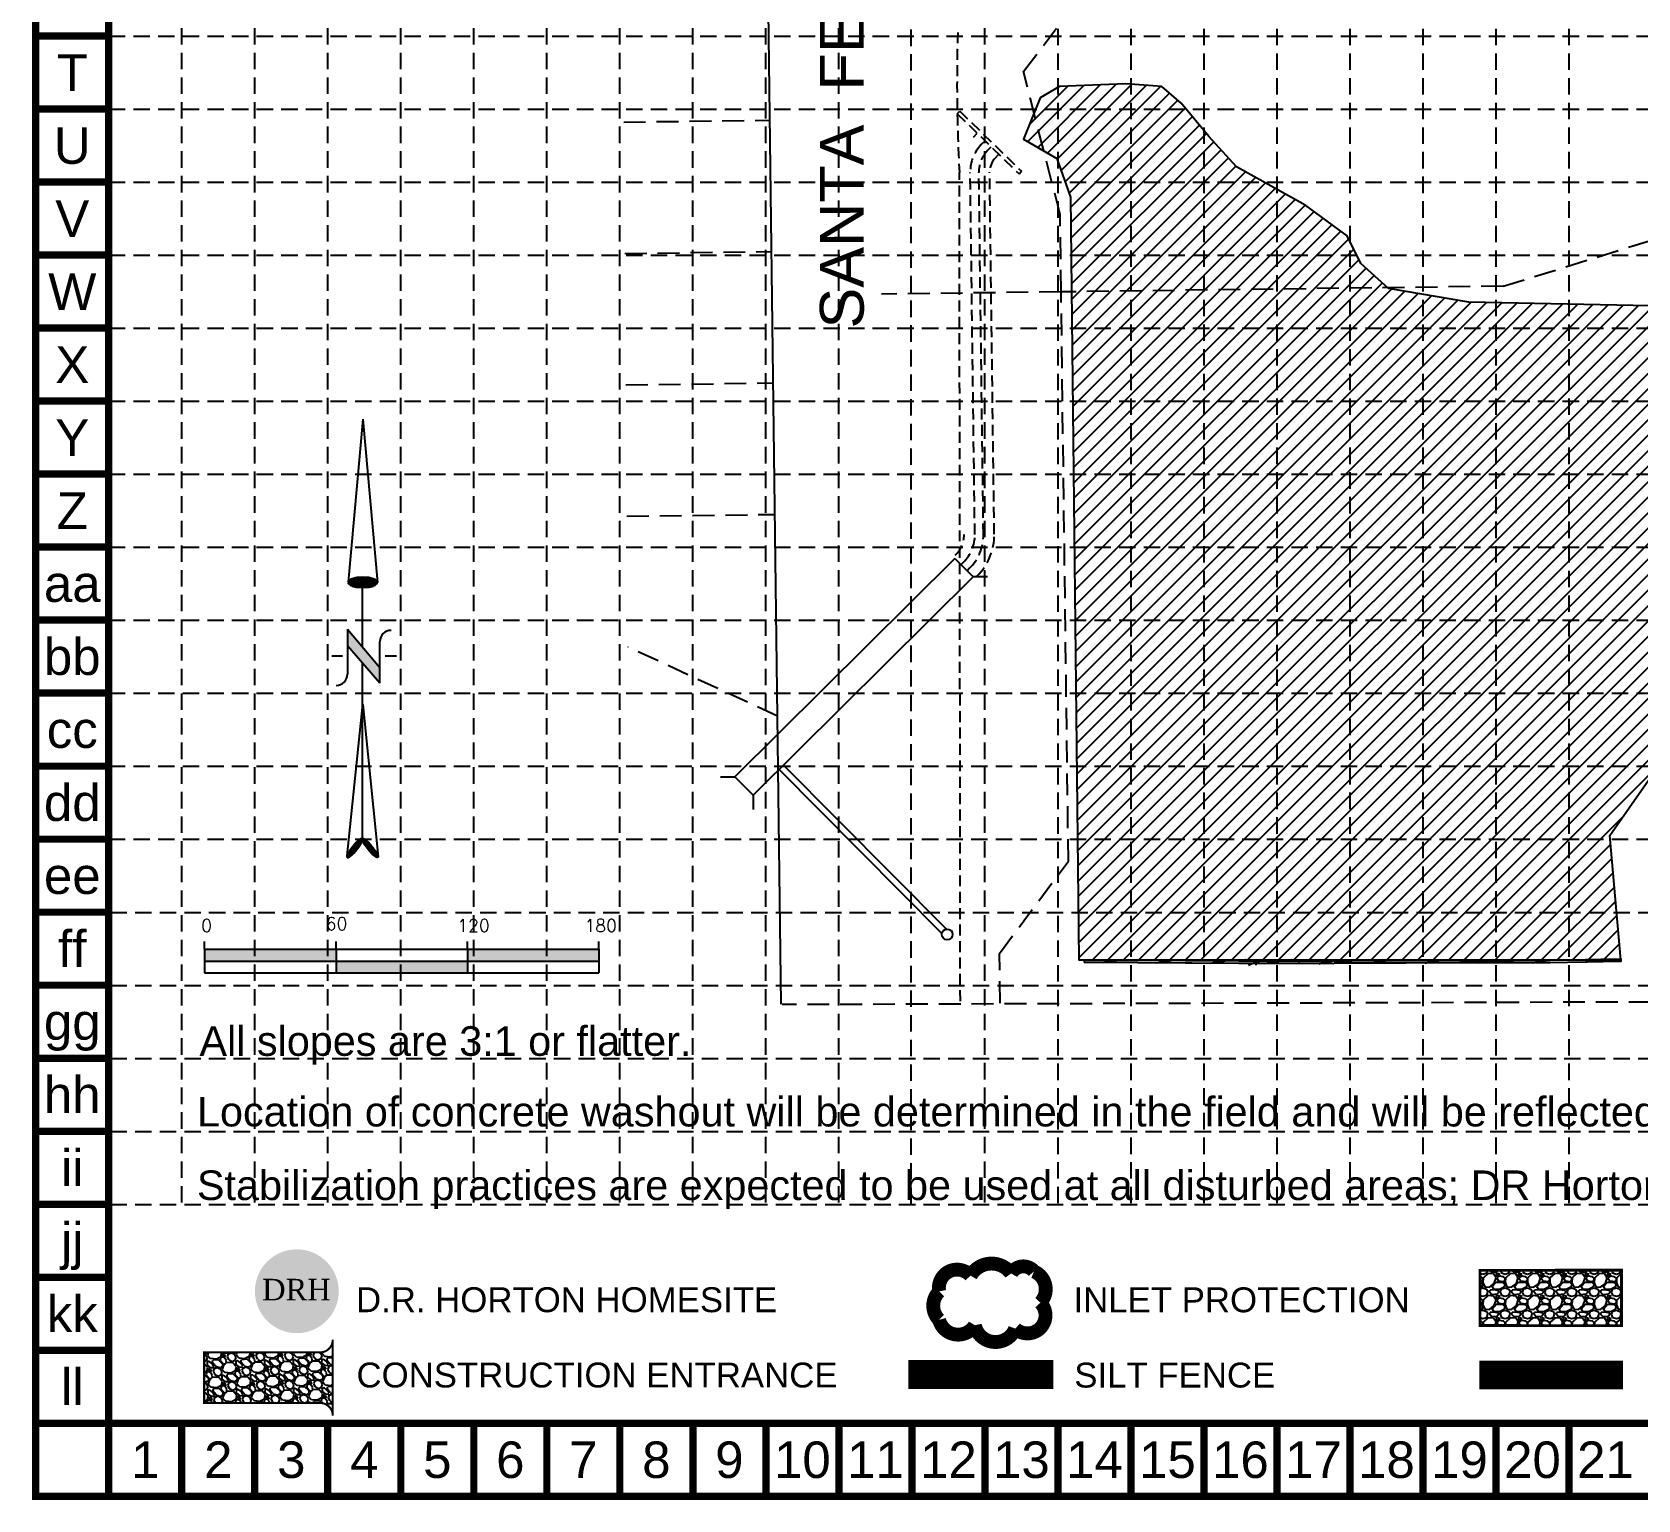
# Model space of a CAD drawing. Header units: feet. Extents: x 8623 to 10760, y 1981 to 3317.
# Drawn here: x 8623 to 9356, y 1981 to 2651 of the extents above; entities that cross this region are included whole.
import ezdxf
from ezdxf.enums import TextEntityAlignment as Align

# ---------------------------------------------------------------- set-up
doc = ezdxf.new("R2010")
doc.units = ezdxf.units.FT
doc.header["$LTSCALE"] = 40
doc.header["$MEASUREMENT"] = 0
for name, pattern in [('ACAD_ISO02W100', [15, 12, -3]), ('DASHED', [0.75, 0.5, -0.25]), ('HIDDEN', [0.375, 0.25, -0.125]), ('HIDDEN2', [0.1875, 0.125, -0.0625])]:
    doc.linetypes.add(name, pattern=pattern)
doc.layers.get('0').update_dxf_attribs({"linetype": 'CONTINUOUS'})
for name, color, linetype in [('$-EXIST_LOT', 254, 'HIDDEN'), ('1 BLOCK NUMBERS', 7, 'CONTINUOUS'), ('1 POND', 5, 'CONTINUOUS'), ('BASE', 7, 'CONTINUOUS'), ('C-PROP-LN', 5, 'CONTINUOUS'), ('C-TOPO', 5, 'CONTINUOUS'), ('EGSU-ROAD_TEXT', 4, 'CONTINUOUS'), ('EGSUL-CONC-ex', 254, 'HIDDEN2'), ('GRID', 254, 'DASHED'), ('GU-STRM-ODOT', 3, 'CONTINUOUS'), ('LEGEND', 7, 'CONTINUOUS'), ('NARROW', 7, 'CONTINUOUS')]:
    doc.layers.add(name, color=color, linetype=linetype)
doc.styles.add('DRHorton', font='dutcheb.ttf')
doc.styles.add('L120', font='simplex', dxfattribs={"height": 4.8})
doc.styles.add("L200'", font='ARIAL.TTF', dxfattribs={"height": 0.001968503937008})
doc.styles.get("Standard").update_dxf_attribs({"font": 'ARIAL.TTF'})

# ---------------------------------------------------------------- blocks, each defined once
blk = doc.blocks.new('GATE-13', base_point=(30, 100))
blk.add_line((170, 100), (50, 50))
blk.add_arc((175, 115), 145.774, 185.906, 210.964)
blk = doc.blocks.new('DOT-1', base_point=(100, 100))
blk.add_point((100, 100))
blk = doc.blocks.new('A$C3F7F4EA8')
h = blk.add_hatch(color=7)
h.paths.add_polyline_path([(61.59160106463968, 5.405630263553575), (61.59160106463969, 10.81126241332367), (1.59160106463969, 10.81126241332367), (1.59160106463969, 5.405630263554484)])
h.paths.add_polyline_path([(61.59160106463968, 5.405630263553576), (61.5916010646397, -1.886222889879718e-06), (121.5916010646397, -1.886222889879718e-06), (121.5916010646397, 5.405630263552665)])
h.paths.add_polyline_path([(121.5916010646397, 10.81126241332367), (121.5916010646397, 5.405630263552665), (181.5916010646397, 5.405630263551757), (181.5916010646397, 10.81126241332367)])
at = {"color": 7}
for p, q in [((1.59160106463969, 10.81126241332367), (1.59160106463969, 14.41126241332313)), ((1.59160106463969, 10.81126241332367), (61.59160106463969, 10.81126241332367)), ((1.59160106463969, 10.81126241332367), (1.59160106463969, -1.886222889879718e-06)), ((61.59160106463969, 10.81126241332367), (61.59160106463969, 14.41126241332313)), ((61.59160106463969, 10.81126241332367), (181.5916010646397, 10.81126241332367)), ((61.59160106463969, 10.81126241332367), (61.59160106463969, -1.886222889879718e-06)), ((121.5916010646397, 10.81126241332367), (121.5916010646397, 14.41126241332313)), ((121.5916010646397, 10.81126241332367), (121.5916010646397, -1.886222889879718e-06)), ((181.5916010646397, 10.81126241332367), (181.5916010646397, 14.41126241332313)), ((181.5916010646397, 10.81126241332367), (181.5916010646397, -1.886222889879718e-06)), ((1.59160106463969, 5.405630263554485), (181.5916010646397, 5.405630263551757)), ((1.59160106463969, -1.886222889879718e-06), (61.59160106463969, -1.886222889879718e-06)), ((61.59160106463969, -1.886222889879718e-06), (181.5916010646397, -1.886222889879718e-06))]:
    blk.add_line(p, q, dxfattribs=at)
at = {"color": 7, "style": 'L120'}
for s, p in [('0', (-3.699451372085605e-05, 18.70431194301909)), ('60', (56.87111895363341, 19.58238831369999)), ('120', (116.9244255734229, 18.70431194301909)), ('180', (174.9986207004404, 18.70434333652611))]:
    blk.add_text(s, height=5.76, dxfattribs=at).set_placement(p)
blk = doc.blocks.new('North Arrow')
at = {"layer": 'NARROW'}
for p, q in [((32.43254981860446, 3.058265073213988), (32.43254981860446, 4.631385762768332)), ((28.76667448424996, -2.091662794246076), (34.01874137947743, 2.319861484284047)), ((36.17825519122562, 2.333068732823449), (30.46489879658111, 2.333068732823449)), ((36.15693846157228, 2.319861484284047), (31.03953994826952, -2.091662794246076)), ((0, 0), (22.36344290151465, 2.002084736559482)), ((0, 0), (22.3340256442134, -2.022002755547874)), ((39.10239171702415, 0.006637234364461619), (59.96415737125062, 2.108618273159664)), ((21.65859055236069, -0.04755806894536363), (21.65587945617517, -0.04755806894536363)), ((31.2002493849468, -0.04755806894536363), (21.65859055236069, -0.04755806894536363)), ((28.76667448424996, -2.091662794246076), (34.95439482978327, -2.091662794246076)), ((57.4539157862273, -0.04755806894536363), (33.41071549255503, -0.04755806894536363)), ((59.8310793026576, -2.141789640390925), (39.04486644576536, -0.007715046158409677)), ((57.69334596529006, -0.02703537367779063), (57.76929195033517, -0.01344045038422337)), ((57.76514189648879, -0.05039075473177945), (57.69334596529006, -0.02703537367779063)), ((32.43254981860446, -4.261561808689294), (32.43254981860446, -2.800806882678444))]:
    blk.add_line(p, q, dxfattribs=at)
blk.add_lwpolyline([(22.36469003275943, -2.029144276148145), (22.58571216360451, -1.926685835660464, 0.09157658552841703), (22.86600292222374, -1.437143250313966, 0.04830551554414139), (23.03449076013294, -0.7510674610057322), (23.07365352004581, -0.007926344824227272), (23.0138871940153, 0.8191116749912908, 0.04830551554426889), (22.86600292222374, 1.421290560665511, 0.0915765855283463), (22.58571216360451, 1.91083314601201), (22.36469003275943, 2.01329158649969), (22.14366790191434, 1.91083314601201, 0.09157658552851158), (21.86337714329511, 1.421290560665511, 0.04830551554418233), (21.71549287155813, 0.8191116749912908), (21.65572654552761, -0.007926344824227272), (21.71549287155813, -0.8349643646397453, 0.04830551554422624), (21.86337714329511, -1.437143250313966, 0.09157658552816902), (22.14366790191434, -1.926685835660464)], format="xyb", close=True, dxfattribs=at)
for points in [[(57.45558378554506, -0.03134526075882604), (57.43996657389744, 0.0836624617477355, -0.06681784727068599), (57.67471216397553, 0.4712181194372533, -0.03073031192727785), (58.00862399094058, 0.8372912985578296), (58.52165351551321, 1.292257312707079), (59.07299621394941, 1.699951556056476, -0.03073031192742202), (59.50028108291463, 1.950818694931513, -0.06681784727061153), (59.92804734067704, 2.100220530974184), (60.03732810972451, 2.061125939999329)], [(60.03732810972451, 2.061125939999329), (60.05294532137214, 1.946118217492767, -0.06681784727066456), (59.81819973129404, 1.558562559803249, -0.03073031192683177), (59.43379851860755, 1.137137013811298), (58.97125837981093, 0.7375233665334235), (58.41991568137473, 0.3298291232385964, -0.03073031192764033), (57.99263081235495, 0.07896198436355917, -0.03669233332525137), (57.76236303227506, -0.01733721801429056)], [(57.45558378554506, -0.03527464659782709), (57.43996657389744, -0.150282369049819, 0.06681784727068599), (57.67471216397553, -0.5378380267393368, 0.03073031192727785), (58.00862399094058, -0.903911205859913), (58.52165351551321, -1.358877220063732), (59.07299621394941, -1.766571463358559, 0.03073031192742202), (59.50028108291463, -2.017438602233597, 0.06681784727061153), (59.92804734067704, -2.166840438276267), (60.03732810972451, -2.127745847301412)], [(60.03732810972451, -2.127745847301412), (60.05294532137214, -2.012738124794851, 0.06681784727066456), (59.81819973129404, -1.625182467105333, 0.03073031192683177), (59.43379851860755, -1.203756921113381), (58.97125837981093, -0.804143273835507), (58.41991568137473, -0.3964490305406798, 0.03073031192764033), (57.99263081235495, -0.1455818916656426, 0.03669233332525137), (57.76236303227506, -0.04928268934236257)]]:
    blk.add_lwpolyline(points, format="xyb", dxfattribs=at)
for centre, start, end in [((30.46491631666868, 3.862994872579293), 178.8769027564139, 270), ((34.95439482978327, -3.621588933947351), 358.8769027564139, 90)]:
    blk.add_arc(centre, 1.529926139739004, start, end, dxfattribs=at)
for points in [[(31.04573626156707, -2.092600781761575), (36.15173163068903, 2.358604768796795), (28.74698772917327, -2.064361571265181), (34.01267678058502, 2.358604768796795)], [(23.02743242273209, -0.7618279882990464), (21.67003612299595, -0.04525802260104683), (23.06525461068304, -0.04525802260104683), (21.71626324154204, 0.8195677980802429)], [(23.06525461068304, -0.04525802260104683), (21.71626324154204, 0.8195677980802429), (23.01902749208239, 0.7489697719211108), (21.85494459723486, 1.41965102062386)], [(23.01902749208239, 0.7489697719211108), (21.85494459723486, 1.41965102062386), (22.86773874044229, 1.437300527177285), (22.14491470462235, 1.910307302568981)], [(22.86773874044229, 1.437300527177285), (22.14491470462235, 1.910307302568981), (22.58617356370451, 1.910307302568981), (22.35503797086494, 2.002084736559482)], [(57.44388876337325, 0.08001449623407098), (57.69525844847522, -0.01106567331589758), (57.49810575425727, 0.2124947428819723), (57.77083364797363, -0.01106567331589758)], [(57.450460519849, -0.04004572727353661), (57.68868669199946, -0.016585683588346), (57.44388876337325, 0.08001449623407098), (57.69525844847522, -0.01106567331589758)], [(57.49810575425727, 0.2124947428819723), (57.77083364797363, -0.01106567331589758), (57.59996797960412, 0.3891350717640307), (57.940056377156, 0.06345446541672572)], [(57.59996797960412, 0.3891350717640307), (57.940056377156, 0.06345446541672572), (57.68211493557828, 0.4981552747267415), (58.06984856753843, 0.1324545938769006)], [(57.68211493557828, 0.4981552747267415), (58.06984856753843, 0.1324545938769006), (57.83819415180915, 0.663755583063903), (58.29493122679196, 0.2580348277115263)], [(57.83819415180915, 0.663755583063903), (58.29493122679196, 0.2580348277115263), (58.02877508955135, 0.8569559427633067), (58.51837094691291, 0.405695102581376)], [(58.02877508955135, 0.8569559427633067), (58.51837094691291, 0.405695102581376), (58.26042950528063, 1.069476338470849), (58.73031009321494, 0.5657754006460891)], [(58.26042950528063, 1.069476338470849), (58.73031009321494, 0.5657754006460891), (58.51837094691291, 1.297176762400341), (59.04904028220699, 0.8114158579883224)], [(58.51837094691291, 1.297176762400341), (59.04904028220699, 0.8114158579883224), (58.69580837170361, 1.422756996180397), (59.26097942850902, 0.9949561996836565)], [(59.26426530671961, 0.9963362022790534), (58.69416543257103, 1.419996991044172), (59.44663154890804, 1.149516487475921), (59.00303798687673, 1.64907741756906)], [(59.44663154890804, 1.149516487475921), (59.00303798687673, 1.64907741756906), (59.61749721722299, 1.335816834307479), (59.27576588053853, 1.822957741314895)], [(59.61749721722299, 1.335816834307479), (59.27576588053853, 1.822957741314895), (59.80972109409777, 1.551097235151246), (59.4926338442383, 1.954057985367399)], [(59.80972109409777, 1.551097235151246), (59.4926338442383, 1.954057985367399), (59.93129858887187, 1.730497569169529), (59.69471535579942, 2.039618144699489)], [(59.93129858887187, 1.730497569169529), (59.69471535579942, 2.039618144699489), (60.05287608364597, 1.941637962281675), (59.93129858887187, 2.103098262887215)], [(60.05287608364597, 1.941637962281675), (59.93129858887187, 2.103098262887215), (60.03644669248388, 2.064458190925507)], [(22.86773874044229, -1.439569039612252), (21.72466817219174, -0.8747848301754857), (23.02743242273209, -0.7618279882990464), (21.67003612299595, -0.04525802260104683)], [(22.5777686330548, -1.930225321557373), (21.86334952788457, -1.446628842222708), (22.86773874044229, -1.439569039612252), (21.72466817219174, -0.8747848301754857)], [(22.36344290151465, -2.014942952937417), (22.14491470462235, -1.930225321557373), (22.5777686330548, -1.930225321557373), (21.86334952788457, -1.446628842222708)], [(57.4373170068975, -0.1421659174229717), (57.68868669199946, -0.02210569386079442), (57.450460519849, -0.04004572727353661), (57.68868669199946, -0.016585683588346)], [(57.45703227632475, -0.1932260124704044), (57.69525844847522, -0.02762570418781252), (57.4373170068975, -0.1421659174229717), (57.68868669199946, -0.02210569386079442)], [(57.52603571929285, -0.3257062591183058), (57.76426189149788, -0.05108574781843345), (57.45703227632475, -0.1932260124704044), (57.69525844847522, -0.02762570418781252)], [(57.63446970111545, -0.4802665469105705), (57.90062583830149, -0.1021458429204358), (57.52603571929285, -0.3257062591183058), (57.76426189149788, -0.05108574781843345)], [(57.78397716092513, -0.6624268860650773), (58.09120677609826, -0.2001260253382497), (57.63446970111545, -0.4802665469105705), (57.90062583830149, -0.1021458429204358)], [(57.97455809866733, -0.8735672791772231), (58.33600470472447, -0.3477863002626691), (57.78397716092513, -0.6624268860650773), (58.09120677609826, -0.2001260253382497)], [(58.24071423585337, -1.113687726247008), (58.61366141578401, -0.5423666625029), (57.97455809866733, -0.8735672791772231), (58.33600470472447, -0.3477863002626691)], [(58.61366141578401, -1.433848322321865), (58.92746278743289, -0.771447089027788), (58.24071423585337, -1.113687726247008), (58.61366141578401, -0.5423666625029)], [(58.91431927448139, -1.64498871543401), (59.20019068109468, -1.004667523229728), (58.61366141578401, -1.433848322321865), (58.92746278743289, -0.771447089027788)], [(59.11804372517508, -1.794028992899257), (59.56985198281473, -1.35518817585762), (58.91760515269198, -1.651888728247286), (59.20019068109468, -1.011567536097573)], [(59.34805520177179, -1.927889242142555), (59.81300697236293, -1.62152867174882), (59.11804372517508, -1.794028992899257), (59.56985198281473, -1.35518817585762)], [(59.53699320043597, -1.324828119304584), (59.41377276652929, -1.18406785724801), (59.20840537670301, -1.014327541233797)], [(59.58299549571166, -2.052089473381784), (59.92801271066128, -1.787128980031412), (59.34805520177179, -1.927889242142555), (59.81300697236293, -1.62152867174882)], [(59.78343406819477, -2.12522960951901), (60.04630432717022, -2.007929391147627), (59.58299549571166, -2.052089473381784), (59.92801271066128, -1.787128980031412)], [(59.92308389326354, -2.166629686616943), (60.03808963156189, -2.132129622386856), (59.78343406819477, -2.12522960951901), (60.04630432717022, -2.007929391147627)]]:
    blk.add_solid(points, dxfattribs=at)
blk = doc.blocks.new('DRHorton')
h = blk.add_hatch(color=1)
h.paths.add_polyline_path([(78.69822540696084, 25.78470422915278, 1), (40.43404856909645, 25.78470422915278, 1)])
h.paths.add_polyline_path([(42.32948281545312, 17.90510793809595), (76.50029822822269, 17.90510793809595), (76.50029822822269, 34.86907338622756), (42.32948281545312, 34.86907338622756)], flags=24)
at = {"layer": 'BASE', "color": 176, "style": 'DRHorton'}
blk.add_text('DRH', height=9.814143575853077, dxfattribs=at).set_placement((59.39083912051757, 21.64263810623019), align=Align.CENTER)

msp = doc.modelspace()

# ---------------------------------------------------------------- hatches: boundary and pattern name
at = {"layer": '1 POND'}
h = msp.add_hatch(dxfattribs=at)
h.set_pattern_fill('ANSI31', color=256, scale=40, style=0)
h.set_pattern_definition([(45, (0, 0), (-3.535533905932737, 3.535533905932738), [])])
h.paths.add_polyline_path([(9690.775171657864, 2639.811800903721), (9617.55561357201, 2617.102802411609), (9585.995418397724, 2618.364393756026), (9558.222446644359, 2627.195666026673), (9540.548737346762, 2641.073436534702), (9521.612714960676, 2654.951162756166), (9496.364558821253, 2656.21275410059), (9480.954807762595, 2648.735331157404), (9463.641644929783, 2640.290472993052), (9406.733699244767, 2525.005084239048), (9279.23060545916, 2527.528311214461), (9242.62077905699, 2533.836356509695), (9229.996700987278, 2545.190900042318), (9223.68466195243, 2557.806990632795), (9204.748544847855, 2571.684761140823), (9173.188444392043, 2589.347305682117), (9160.56436632233, 2603.225031903581), (9147.94028825262, 2618.364393756026), (9139.103433603828, 2625.934074682256), (9122.692132113196, 2627.195666026673), (9092.394344745888, 2625.934074682256), (9083.557490097097, 2620.887620731439), (9075.98304325527, 2601.963440559157), (9091.131936938924, 2593.13216828851), (9097.443975973772, 2575.469579460652), (9101.231199394693, 2227.26461114682), (9348.662940124093, 2227.26461114682), (9343.613308896209, 2284.037151663659), (9361.287018193805, 2309.269377131175), (9370.12387284261, 2331.97841990985), (9380.22313529838, 2345.856146131315), (9424.40731382389, 2354.687418401962), (9447.13065434937, 2364.780326303597), (9485.002888558505, 2378.658052525061), (9503.93900566308, 2392.535778746525), (9519.087899346734, 2413.983230180776), (9530.449569609467, 2430.384183377646), (9553.172815416474, 2449.308363549928), (9569.584116907106, 2456.878044476151), (9603.66912769532, 2456.878044476151), (9615.030797958068, 2469.494135066634), (9618.818021378975, 2478.325451623845), (9631.442099448686, 2503.557677091361), (9636.491730676571, 2523.743492894631), (9646.59099313234, 2551.498945337553), (9651.640624360225, 2565.376671559017), (9674.363870167232, 2601.963440559157), (9679.413501395116, 2609.53312148538), (9685.72554042998, 2617.102802411609)])
h.paths.add_polyline_path([(10049.27493034555, 2765.004071083946), (9921.906242073004, 2808.22669452495), (9799.041038313531, 2753.657587705951), (9765.080771754132, 2719.368804217469), (9748.35661514748, 2688.345357654856), (9700.92728702152, 2596.229304844863), (9666.026371307627, 2516.633860793685), (9643.654057442764, 2428.98946662229), (9629.335750048078, 2361.914631329928), (9690.188580155125, 2352.07699118233), (9725.984301282602, 2357.442972691337), (9787.731936803248, 2344.922363932521), (9827.107353177504, 2338.662059553113), (9841.42566057219, 2318.092456387509), (9856.638773380473, 2316.303766360135), (9860.218373908763, 2344.028041062113), (9860.218373908763, 2361.02030845952), (9851.269467306513, 2396.793533281721), (9828.002253309576, 2421.83479508591), (9831.581759119392, 2442.404398251514), (9844.110266249932, 2457.608019908112), (9871.851980907231, 2491.592598989489), (9873.641781171376, 2507.690543516495), (9878.116281831739, 2522.894165173093), (9914.806903091303, 2555.090098513669), (9928.230310353916, 2564.033415790858), (9989.978040593036, 2616.79890801046), (10042.77676951143, 2682.085053275448), (10056.20017677404, 2722.329936736242), (10049.93587584954, 2756.314515817619)])
h.paths.add_polyline_path([(10114.48784119768, 3227.946580449716), (10106.29620878637, 3204.75162549247), (10104.93093671781, 3184.285475740027), (10115.85311326625, 3165.183795019831), (10117.90102136908, 3148.810875217874), (10106.97884482064, 3133.802380161607), (10091.96094678502, 3111.289659720482), (10100.83512051216, 3097.645545123334), (10125.41001774612, 3085.365899558426), (10137.01473561036, 3081.954859837504), (10165.00271829723, 3075.132824682209), (10166.36799036578, 3079.908244862258), (10190.260156847, 3055.348909445886), (10220.97868367098, 3046.480259315351), (10259.20620687201, 3062.170944601181), (10261.25411497483, 3062.853134830744), (10263.30202307766, 3048.526830004033), (10262.61938704339, 3034.882759693442), (10266.71520324906, 3023.967494587661), (10283.09837335322, 3014.416654227563), (10289.24209766171, 3014.416654227563), (10294.02054990164, 3017.827649661929), (10306.30790380016, 3024.649684817225), (10309.72108397154, 3042.387029364865), (10302.21218231297, 3053.302294470646), (10289.24209766171, 3073.768399936525), (10283.7810093875, 3085.365899558426), (10278.31992111329, 3112.654040179601), (10272.85892755754, 3122.204924826263), (10255.11039066635, 3134.484570391163), (10251.01457446069, 3139.942225087339), (10246.91875825502, 3154.950720143606), (10229.85295211658, 3163.137180044585), (10225.07449987663, 3165.865985249387), (10223.0265917738, 3167.912600224634), (10220.2960476367, 3185.649900485711), (10218.93077556815, 3227.946580449716), (10118.58365740335, 3226.582155704033)])
at = {"layer": 'LEGEND', "linetype": 'ACAD_ISO02W100'}
h = msp.add_hatch(dxfattribs=at)
h.set_pattern_fill('GRAVEL', color=240, scale=10.15739999998037, style=0)
h.set_pattern_definition([(228.0128, (8561.590803019357, 1547.343002417329), (-81.25918204316626, -91.41661362706479), [1.366535966397359, -135.2873044509386]), (184.9697, (8560.676637019358, 1546.327262417297), (121.8888106804497, 10.1573117017738), [2.345018623195469, -232.1567725945513]), (132.5103999999999, (8558.340435019363, 1546.12411441732), (101.5739057223397, -111.7314881037634), [1.653502831196805, -163.6969834364837]), (267.2737, (8554.379049019371, 1543.584764417296), (10.15735955044254, 203.1480029957709), [2.135471461195874, -211.4116340287916]), (292.8337, (8554.277475019371, 1541.451710417299), (-50.78710061338906, 121.888763552756), [2.093998796995955, -207.3061653097996]), (357.2737, (8555.090067019368, 1539.521804417315), (-203.1480029957709, 10.15735955044254), [2.135471461195874, -211.4116340287916]), (37.6942, (8557.223121019366, 1539.420230417308), (-132.0462746121248, -101.5739025411813), [2.824051764594542, -279.5809012320597]), (72.2553, (8559.45774901936, 1541.146988417315), (71.10190932096653, 223.4627617187571), [2.666195611194851, -263.9534569248902]), (121.4296, (8560.270341019359, 1543.686338417303), (-81.25928363766599, 132.0461495834145), [2.142703529995861, -212.1278830897902]), (175.2364, (8559.15302701936, 1545.514670417316), (111.7314096119307, -10.15731399383386), [2.446226956795253, -119.8650700959673]), (222.3974, (8556.715251019366, 1545.717818417329), (-121.8888746675557, -111.7313195736343), [3.163501915193887, -313.1869232243948]), (138.8141, (8564.434875019353, 1543.483190417325), (-71.10182993174696, 60.94437271042994), [1.079741777397914, -106.8948930453935]), (171.4692, (8563.622283019353, 1544.1942084173), (132.046182577926, -20.3148803453989), [2.054202103796013, -203.3664958310049]), (225, (8561.590803019357, 1544.49893041732), (-1.127697935030577e-15, -10.15740314317716), [1.436469665397224, -12.92825746077503]), (203.1986, (8560.879785019357, 1545.717818417329), (50.78699726417961, 20.31481346120597), [0.7735672691985055, -76.58288540085202]), (291.8014, (8560.16876701936, 1545.413096417309), (-10.15739909089966, 30.4722027730207), [1.093982452197886, -53.60529251869643]), (30.9638, (8560.575063019358, 1544.397356417314), (30.47217991152922, 20.31482522627738), [1.77682382459655, -57.45048802008844]), (161.5651, (8562.098673019356, 1545.311522417302), (20.31480441429529, -10.1573837808747), [1.284819683397518, -30.83570287374043]), (16.38950000000001, (8554.277475019371, 1545.413096417309), (101.5740223299534, 30.47212595064617), [1.799891279996521, -178.1896938026556]), (70.3462, (8556.004233019368, 1545.920966417306), (-40.62955172557525, -111.7314216919907), [1.510009241397082, -149.4906000189111]), (293.1986, (8562.098673019356, 1547.343002417329), (-20.31481346120597, 50.78699726417961), [1.547124380997011, -75.80932828905354]), (343.6105, (8562.708117019356, 1545.920966417306), (-101.5740223299534, 30.47212595064619), [1.799891279996505, -178.1896938026536]), (339.444, (8554.277475019371, 1539.115508417325), (-50.78701873565706, 20.31475933401334), [1.735696511996646, -85.04916971743563]), (294.7751, (8555.902659019368, 1538.50606441732), (-50.78692066294074, 111.7314347567727), [1.454316217197174, -143.9775188079207]), (66.80140000000002, (8562.200247019357, 1537.185602417305), (20.31481346120598, 50.78699726417961), [1.547124380997011, -75.8093282890535]), (17.35400000000001, (8562.809691019356, 1538.607638417327), (-132.046220508519, -40.62954415716826), [1.702695119396709, -168.5663597372742]), (69.444, (8557.223121019366, 1537.185602417305), (-20.31475933401337, -50.78701873565705), [0.8678482559983237, -85.91701797343401]), (101.3098999999995, (8561.590803019357, 1537.185602417305), (-10.15737594889866, 40.62960764063217), [0.5179258259989974, -51.27484976450071]), (165.9638, (8561.489229019357, 1537.693472417302), (30.4722055457773, -10.15738026782149), [2.093998796995953, -39.78602792992312]), (186.009, (8559.45774901936, 1538.2013424173), (101.5739974696567, 10.15739306737043), [1.940571269996251, -192.1162814798288]), (303.6901, (8560.575063019358, 1543.483190417325), (-10.15741355510371, 20.31479550806552), [1.464920542797169, -35.15810318453207]), (353.1572, (8561.387655019356, 1542.264302417317), (172.6757935545781, -20.31488123808171), [2.557572375595058, -253.1992284157106]), (60.94540000000001, (8563.927005019354, 1541.959580417296), (-40.62960027619545, -71.10180390609074), [1.045765274397979, -103.5310668874]), (90, (8564.434875019353, 1542.873746417321), (-10.15739999998037, 10.15739999998037), [0.6094439999988223, -9.54795599998155]), (120.2564, (8559.25460101936, 1538.50606441732), (40.62954806313117, -71.10182494496148), [1.411106637597273, -139.7000040477301]), (48.01280000000001, (8558.543583019364, 1539.724952417329), (81.25918204316626, 91.41661362706479), [2.733071932794718, -133.9207684845412]), (0, (8560.37191501936, 1541.756432417319), (10.15739999998037, 10.15739999998037), [2.640923999994897, -7.516475999985474]), (325.3048, (8563.012839019355, 1541.756432417319), (-101.5739416860436, 71.10188745095734), [1.606027143596896, -158.9965653272928]), (254.0546, (8564.333301019353, 1540.842266417331), (-10.15739887551943, -40.62960128637805), [1.478937754797143, -72.46805155905999]), (207.646, (8563.927005019354, 1539.420230417308), (-192.9905574114731, -101.5740783455483), [2.407964030995348, -238.3888352071393]), (175.4261, (8561.793951019357, 1538.302916417307), (-132.0462056707445, 10.15734719329397), [2.547465762595055, -252.1988362471105])])
h.paths.add_polyline_path([(9284.322927225827, 2060.317216952855), (9348.963317236068, 2060.202354030769), (9348.963317236068, 2085.595854030683), (9284.322927225827, 2085.498385390677)])
at = {"layer": 'LEGEND'}
h = msp.add_hatch(dxfattribs=at)
h.set_pattern_fill('GRAVEL', color=4, scale=9.24173711998214, angle=-43.93425516442545, style=0)
h.set_pattern_definition([(184.0785448355745, (-4215.914281844718, -3565.477006277699), (-110.9524467309284, -8.600083451597278), [1.243346345173917, -123.0915099739086]), (141.0354448355745, (-4217.154481634092, -3565.565437849159), (86.27590682610874, -70.29136359537196), [2.133621365416039, -211.228450484028]), (88.57614483557452, (-4218.813447630453, -3564.223734044618), (-3.981395326880749, -137.3306001537311), [1.504443902287655, -148.9401311612201]), (223.3394448355745, (-4223.012073501779, -3563.386797078931), (134.899637724691, 126.6940400025986), [1.942964328630805, -192.3534315675013]), (248.8994448355745, (-4224.425192300567, -3564.720290318987), (43.66996405681097, 111.9248653712192), [1.905230315969918, -188.6180600496613]), (313.3394448355745, (-4225.111088713305, -3566.497776907739), (-126.6940400025986, 134.899637724691), [1.942964328630806, -192.3534315675014]), (353.7599448355745, (-4223.777595473233, -3567.910895706542), (-150.6412123101705, 16.80582397760687), [2.569470929731516, -254.3774187252035]), (28.32104483557454, (-4221.223349960641, -3568.190180610333), (187.6560138967793, 101.5312361635028), [2.425845093149873, -240.1587473974714]), (77.49534483557453, (-4219.087870655034, -3567.039330138094), (30.11624939575982, 137.8168096292123), [1.949544445460221, -193.0051126605154]), (131.3021448355745, (-4218.665755762773, -3565.136030138115), (66.79626957604188, -77.1896541763521), [2.225706034079538, -109.0595494612118]), (178.4631448355746, (-4220.134786172495, -3563.463991698055), (-150.3981291382398, 3.738283808594461), [2.8783205425442, -284.9539462718296]), (94.87984483557395, (-4216.487437289925, -3569.801445560227), (-8.113912105162818, 84.81739282078797), [0.9824058975912195, -97.25859973970107]), (127.5349448355745, (-4216.571006982187, -3568.822596351739), (73.69455231047252, -96.66949269248315), [1.869021189933828, -185.0335414068308]), (181.0657448355745, (-4217.709702756401, -3567.340493498323), (-6.412219525965224, -6.655313561777668), [1.306975705244983, -11.76280907241621]), (159.2643448355745, (-4217.406108456551, -3566.093000890137), (46.10099930030697, -18.75045415688739), [0.7038322155835999, -69.67913981587412]), (247.8671448355745, (-4218.064346787964, -3565.843805007293), (12.58134346908569, 26.37815329168912), [0.9953628130334369, -48.77291646469521]), (347.0295448355745, (-4218.439356082039, -3566.765824859198), (32.79037235303196, -5.92600041027988), [1.616647832661356, -52.27147771057277]), (117.6308448355745, (-4216.863959777942, -3567.128679455213), (6.898418594120671, -19.47973874537527), [1.168996570043655, -28.05594540625909]), (332.4552448355745, (-4221.924427459302, -3562.124718833102), (85.78973553300196, -44.15630352534478), [1.637635817660835, -162.1263618265932]), (26.4119448355745, (-4220.472413626818, -3562.882030240074), (-97.15562103176765, -47.55960104644951), [1.373885881993665, -136.0144158235221]), (249.2643448355745, (-4215.5815162696, -3565.797617154774), (18.75045415688739, 46.10099930030697), [1.407655189430078, -68.9753168420276]), (299.6762448355745, (-4216.079908035299, -3567.114093817603), (-47.31652377520079, 84.08807550227114), [1.637635817660835, -162.1263618265931]), (295.5097448355746, (-4225.900002335164, -3566.251011964544), (-20.45216037589019, 45.37169589569893), [1.579228039062548, -77.38221088101331]), (250.8408448355745, (-4225.219885547289, -3567.676285461341), (37.25790937191426, 105.2694869229857), [1.323213437364803, -130.9983243755949]), (22.86714483557454, (-4221.927180696286, -3572.517050832485), (45.37171780618225, 20.45211213768897), [1.407655189430081, -68.9753168420277]), (333.4197448355745, (-4220.630151550313, -3571.97004027469), (-112.1678978817332, 56.73763156911819), [1.549201635159726, -153.3705460026424]), (25.50974483557454, (-4225.188283332416, -3569.375064237069), (-45.37169589569893, -20.45216037589017), [0.7896140195312744, -78.17182490054462]), (57.37564483557452, (-4222.32649938643, -3572.132317779966), (18.993579246717, 33.03345337414163), [0.4712361757478893, -46.65255699204632]), (122.0295448355745, (-4222.07244162437, -3571.735430029457), (13.55373305553835, -25.89195469957111), [1.905230315969916, -36.19942221211401]), (142.0747448355744, (-4223.082893047736, -3570.120220946017), (72.96532653044339, -57.46686685994005), [1.765633876772588, -174.797504273584]), (259.7558448355745, (-4219.016455660791, -3567.364802894371), (6.169111863895369, 19.72284616028795), [1.332861810918064, -31.98869270377065]), (309.2229448355745, (-4219.253496845615, -3568.676417677997), (100.3158049482806, -122.3183703736788), [2.327013956388765, -230.3739842877917]), (17.01114483557456, (-4217.782035496293, -3570.479131408491), (-71.50677144813672, -20.93831273426795), [0.9514922869248784, -94.19801365767655]), (46.06574483557452, (-4216.872170342425, -3570.20076425039), (-0.2430939605872724, 13.06752904400972), [0.5545042271989283, -8.687232892783213]), (76.3221448355745, (-4223.023632751539, -3569.792317250087), (-18.26432656018023, -72.23603424047919), [1.2838990876564, -127.1064163144169]), (4.078544835574532, (-4222.720038451691, -3568.544824641904), (110.9524467309284, 8.600083451597296), [2.486692690347833, -121.8481636287347]), (316.0657448355745, (-4220.239638872932, -3568.36796149895), (13.06752904400972, 0.2430939605872741), [2.402851651195357, -6.838885468786784]), (281.3705448355745, (-4218.509257882339, -3570.035138059804), (-21.66749881618745, 110.7093764201139), [1.461248022988856, -144.6634433750513]), (210.1203448355745, (-4218.221166965799, -3571.467704375425), (-32.30418174449748, -20.20903002024798), [1.34561540814364, -65.93524741640958]), (163.7117448355745, (-4219.385089881731, -3572.142959284066), (-190.5731155147765, 55.27894005070812), [2.190892410348553, -216.8987090522542]), (131.4918448355745, (-4221.488049226795, -3571.528477865586), (-80.10686903999652, 90.01410852467089), [2.317818427954401, -229.4637748405835])])
edge = h.paths.add_edge_path()
edge.add_line((8760.562415879765, 2019.161548474385), (8760.562415879765, 2053.821763747123))
edge.add_arc((8754.78571449523, 2053.821763747114), 5.776701384535988, -89.96094406197471, 9.248424248653464e-11, ccw=False)
edge.add_line((8754.789652210638, 2048.045063704659), (8701.849724797614, 2048.040268584911))
edge.add_line((8701.849724797612, 2048.040268584912), (8701.849724797612, 2024.916142084388))
edge.add_line((8701.849724797612, 2024.916142084388), (8754.78177677985, 2024.938248516816))
edge.add_arc((8754.78571449525, 2019.161548474382), 5.776701384514667, 2.580691216280684e-11, 90.03905593795992, ccw=False)

# ---------------------------------------------------------------- linework, layer by layer
at = {"layer": '$-EXIST_LOT', "color": 7, "linetype": 'Continuous'}
msp.add_line((8965.241174779512, 2206.98233042136), (8959.445601656316, 2660.62853042727), dxfattribs=at)
at = {"layer": '$-EXIST_LOT', "color": 253}
for p, q in [((9075.864431961458, 2632.826707198787), (9094.630130694142, 2657.356759300645)), ((9092.644779001479, 2567.639414761939), (9075.864431961458, 2632.826707198787)), ((8893.41147158253, 2609.780828864483), (8960.084326307904, 2610.632610285528)), ((9093.096989901174, 2532.239546332164), (9092.644779001479, 2567.639414761941)), ((9294.888543892428, 2534.817305635489), (9370.78296479652, 2558.354566064054)), ((8893.891762952084, 2549.782068614487), (8960.85079588981, 2550.637506115437)), ((9093.096989901176, 2532.239546332164), (9011.10057617187, 2531.192094076856)), ((9294.888543892428, 2534.817305635489), (9093.096989901176, 2532.239546332164)), ((9096.416539412632, 2272.379343867296), (9093.096989901174, 2532.239546332164)), ((8894.372054321639, 2489.783308364491), (8961.617265471716, 2490.642401945347)), ((8894.852345691193, 2429.784548114495), (8962.383735053621, 2430.647297775256)), ((8963.559882627056, 2338.584810426252), (8895.330595232652, 2370.040856271208)), ((9064.95000487897, 2230.171357850222), (9096.416539412632, 2272.379343867296)), ((9065.239890270874, 2207.47861705152), (9064.95000487897, 2230.171357850222)), ((10352.22984869026, 2210.980173995989), (8965.706682293574, 2206.815024569252))]:
    msp.add_line(p, q, dxfattribs=at)
at = {"layer": '1 POND'}
msp.add_lwpolyline([(9406.733699244767, 2525.005084239048), (9279.23060545916, 2527.528311214461), (9242.62077905699, 2533.836356509695), (9229.996700987278, 2545.190900042318), (9223.68466195243, 2557.806990632795), (9204.748544847855, 2571.684761140823), (9173.188444392043, 2589.347305682117), (9160.56436632233, 2603.225031903581), (9147.94028825262, 2618.364393756026), (9139.103433603828, 2625.934074682256), (9122.692132113196, 2627.195666026673), (9092.394344745888, 2625.934074682256), (9083.557490097097, 2620.887620731439), (9075.98304325527, 2601.963440559157), (9091.131936938924, 2593.13216828851), (9097.443975973772, 2575.469579460652), (9101.231199394693, 2227.26461114682), (9348.662940124093, 2227.26461114682), (9343.613308896209, 2284.037151663659), (9361.287018193805, 2309.269377131175)], dxfattribs=at)
at = {"layer": 'BASE', "const_width": 3.333333333326891}
for points in [[(8624.961056599677, 1982.359437240904), (10758.29438992889, 1982.359437240904), (10758.29438992889, 3315.69277057166), (8624.961056599677, 3315.69277057166)], [(8658.294389932946, 2015.692770574173), (10724.96105659562, 2015.692770574173), (10724.96105659562, 3282.359437238391), (8658.294389932946, 3282.359437238391)]]:
    msp.add_lwpolyline(points, close=True, dxfattribs=at)
for points in [[(8658.294389932946, 2649.026103906282), (8624.961056599677, 2649.026103906282)], [(8658.294389932946, 2615.692770573013), (8624.961056599677, 2615.692770573013)], [(8658.294389932946, 2582.359437239744), (8624.961056599677, 2582.359437239744)], [(8658.294389932946, 2549.026103906475), (8624.961056599677, 2549.026103906475)], [(8658.294389932946, 2515.692770573206), (8624.961056599677, 2515.692770573206)], [(8658.294389932946, 2482.359437239937), (8624.961056599677, 2482.359437239937)], [(8658.294389932946, 2449.026103906668), (8624.961056599677, 2449.026103906668)], [(8658.294389932946, 2415.692770573399), (8624.961056599677, 2415.692770573399)], [(8658.294389932946, 2382.35943724013), (8624.961056599677, 2382.35943724013)], [(8658.294389932946, 2349.026103906861), (8624.961056599677, 2349.026103906861)], [(8658.294389932946, 2315.692770573592), (8624.961056599677, 2315.692770573592)], [(8658.294389932946, 2282.359437240324), (8624.961056599677, 2282.359437240324)], [(8658.294389932946, 2249.026103907055), (8624.961056599677, 2249.026103907055)], [(8658.294389932946, 2215.692770573786), (8624.961056599677, 2215.692770573786)], [(8658.294389932946, 2182.359437240517), (8624.961056599677, 2182.359437240517)], [(8658.294389932946, 2149.026103907248), (8624.961056599677, 2149.026103907248)], [(8658.294389932946, 2115.692770573979), (8624.961056599677, 2115.692770573979)], [(8658.294389932946, 2082.35943724071), (8624.961056599677, 2082.35943724071)], [(8658.294389932946, 2049.026103907441), (8624.961056599677, 2049.026103907441)], [(8658.294389932946, 2015.692770574173), (8624.961056599677, 2015.692770574173)], [(8658.294389932946, 1982.359437240904), (8658.294389932946, 2015.692770574173)], [(8691.627723266216, 1982.359437240904), (8691.627723266216, 2015.692770574173)], [(8724.961056599484, 1982.359437240904), (8724.961056599484, 2015.692770574173)], [(8758.294389932753, 1982.359437240904), (8758.294389932753, 2015.692770574173)], [(8791.627723266021, 1982.359437240904), (8791.627723266021, 2015.692770574173)], [(8824.961056599292, 1982.359437240904), (8824.961056599292, 2015.692770574173)], [(8858.29438993256, 1982.359437240904), (8858.29438993256, 2015.692770574173)], [(8891.627723265829, 1982.359437240904), (8891.627723265829, 2015.692770574173)], [(8924.961056599097, 1982.359437240904), (8924.961056599097, 2015.692770574173)], [(8958.294389932367, 1982.359437240904), (8958.294389932367, 2015.692770574173)], [(8991.627723265636, 1982.359437240904), (8991.627723265636, 2015.692770574173)], [(9024.961056598904, 1982.359437240904), (9024.961056598904, 2015.692770574173)], [(9058.294389932173, 1982.359437240904), (9058.294389932173, 2015.692770574173)], [(9091.627723265443, 1982.359437240904), (9091.627723265443, 2015.692770574173)], [(9124.961056598711, 1982.359437240904), (9124.961056598711, 2015.692770574173)], [(9158.29438993198, 1982.359437240904), (9158.29438993198, 2015.692770574173)], [(9191.627723265248, 1982.359437240904), (9191.627723265248, 2015.692770574173)], [(9224.961056598519, 1982.359437240904), (9224.961056598519, 2015.692770574173)], [(9258.294389931787, 1982.359437240904), (9258.294389931787, 2015.692770574173)], [(9291.627723265055, 1982.359437240904), (9291.627723265055, 2015.692770574173)], [(9324.961056598324, 1982.359437240904), (9324.961056598324, 2015.692770574173)]]:
    msp.add_lwpolyline(points, dxfattribs=at)
at = {"layer": 'C-PROP-LN', "color": 7}
msp.add_line((9093.096989901174, 2532.239546332164), (9093.096989901174, 2532.239546332164), dxfattribs=at)
at = {"layer": 'C-TOPO'}
for p, q in [((9103.666748690004, 2227.186873995984), (9103.660748690005, 2226.046873995984)), ((9128.188748690005, 2225.905873995984), (9103.660748690005, 2226.046873995984)), ((9103.666748690004, 2227.186873995984), (9128.195748690005, 2227.045873995984)), ((9112.245748690006, 2225.997873995984), (9117.157748690006, 2227.108873995984)), ((9119.610748690004, 2227.094873995984), (9114.698748690003, 2225.983873995984)), ((9149.732748690005, 2225.781873995984), (9128.188748690005, 2225.905873995984)), ((9128.195748690005, 2227.045873995984), (9149.738748690004, 2226.921873995984)), ((9136.773748690004, 2225.856873995984), (9141.685748690004, 2226.967873995985)), ((9144.138748690006, 2226.953873995984), (9139.226748690005, 2225.842873995985)), ((9152.717748690004, 2225.764873995984), (9149.732748690005, 2225.781873995984)), ((9149.738748690004, 2226.921873995984), (9152.723748690005, 2226.904873995984)), ((9174.261748690005, 2225.640873995984), (9152.717748690004, 2225.764873995984)), ((9152.723748690005, 2226.904873995984), (9174.266748690006, 2226.780873995984)), ((9161.302748690005, 2225.715873995984), (9166.213748690005, 2226.827873995984)), ((9168.666748690004, 2226.812873995984), (9163.755748690004, 2225.701873995984)), ((9177.273748690004, 2225.629873995984), (9174.261748690005, 2225.640873995984)), ((9174.266748690006, 2226.780873995984), (9177.223748690005, 2226.769873995984)), ((9177.063748690005, 2227.224873995984), (9183.282748690006, 2226.325873995984)), ((9177.223748690005, 2226.769873995984), (9201.522748690004, 2226.677873995985)), ((9202.032748690006, 2225.535873995984), (9177.273748690004, 2225.629873995984)), ((9185.939748690005, 2225.596873995984), (9190.587748690004, 2226.718873995984)), ((9193.017748690005, 2226.709873995984), (9188.415748690004, 2225.586873995984)), ((9201.522748690004, 2226.677873995985), (9216.828748690004, 2226.618873995984)), ((9217.628748690004, 2225.475873995984), (9202.032748690006, 2225.535873995984)), ((9210.698748690003, 2225.502873995984), (9214.886748690005, 2226.626873995984)), ((9216.908748690004, 2226.504873995984), (9213.173748690006, 2225.492873995985)), ((9216.828748690004, 2226.618873995984), (9216.915748690004, 2226.861873995984)), ((9216.953748690004, 2226.808873995984), (9216.908748690004, 2226.504873995984)), ((9216.915748690004, 2226.861873995984), (9225.876748690005, 2226.880873995984)), ((9217.151748690005, 2226.862873995985), (9216.953748690004, 2226.808873995984)), ((9217.717748690004, 2225.723873995984), (9217.628748690004, 2225.475873995984)), ((9226.390748690006, 2225.741873995984), (9217.717748690004, 2225.723873995984)), ((9225.876748690005, 2226.880873995984), (9241.843748690004, 2226.914873995984)), ((9241.846748690004, 2225.774873995984), (9226.390748690006, 2225.741873995984)), ((9234.835748690006, 2225.759873995984), (9239.586748690006, 2226.909873995984)), ((9241.844748690004, 2226.860873995984), (9237.248748690005, 2225.764873995984)), ((9241.843748690004, 2226.914873995984), (9250.661748690005, 2226.932873995984)), ((9242.075748690006, 2226.914873995984), (9241.844748690004, 2226.860873995984)), ((9250.663748690004, 2225.792873995984), (9241.846748690004, 2225.774873995984)), ((9250.661748690005, 2226.932873995984), (9275.189748690005, 2226.983873995984)), ((9275.192748690006, 2225.843873995984), (9250.663748690004, 2225.792873995984)), ((9259.248748690005, 2225.810873995984), (9264.151748690005, 2226.960873995984)), ((9266.604748690004, 2226.965873995984), (9261.701748690004, 2225.815873995984)), ((9275.189748690005, 2226.983873995984), (9291.770748690005, 2227.018873995984)), ((9291.773748690004, 2225.878873995984), (9275.192748690006, 2225.843873995984)), ((9283.777748690005, 2225.861873995984), (9288.680748690005, 2227.012873995985)), ((9291.133748690005, 2227.017873995984), (9286.230748690006, 2225.867873995985)), ((9291.770748690005, 2227.018873995984), (9299.716748690005, 2227.035873995984)), ((9299.722748690005, 2225.895873995984), (9291.773748690004, 2225.878873995984)), ((9299.716748690005, 2227.035873995984), (9316.295748690005, 2227.070873995984)), ((9316.306748690005, 2225.930873995984), (9299.722748690005, 2225.895873995984)), ((9308.308748690004, 2225.913873995984), (9313.205748690005, 2227.063873995984)), ((9315.657748690006, 2227.068873995984), (9310.762748690006, 2225.918873995984)), ((9316.295748690005, 2227.070873995984), (9324.240748690005, 2227.215873995984)), ((9324.253748690004, 2226.075873995984), (9316.306748690005, 2225.930873995984)), ((9324.240748690005, 2227.215873995984), (9348.761748690005, 2227.665873995984)), ((9348.782748690006, 2226.526873995984), (9324.253748690004, 2226.075873995984)), ((9332.838748690005, 2226.233873995984), (9337.726748690005, 2227.463873995984)), ((9340.178748690005, 2227.508873995984), (9335.291748690004, 2226.278873995984)), ((9348.782748690006, 2226.526873995984), (9348.761748690005, 2227.665873995984))]:
    msp.add_line(p, q, dxfattribs=at)
at = {"layer": 'EGSUL-CONC-ex'}
for p, q in [((9045.676352672263, 2613.589007281716), (9046.82139136374, 2614.763678802024)), ((9045.676352672263, 2613.589007281716), (9073.868469159632, 2586.108078686296)), ((9046.82139136374, 2614.763678802024), (9075.013507851108, 2587.282750206604)), ((9053.121232493446, 2602.895698207747), (9054.838790530657, 2604.657705488205)), ((9056.645247054366, 2599.460582133319), (9058.36280509158, 2601.222589413777)), ((9059.464458703105, 2596.712489273777), (9061.182016740317, 2598.474496554235)), ((9062.988473264026, 2593.277373199349), (9064.706031301237, 2595.039380479807)), ((9053.702094189208, 2421.476652820123), (9051.59017302433, 2586.801574048698)), ((9057.638772959945, 2421.526941398236), (9055.526851795063, 2586.85186262681)), ((9062.559621423361, 2421.589802120878), (9060.447700258479, 2586.914723349452)), ((9073.868469159632, 2586.108078686296), (9075.013507851108, 2587.282750206604)), ((9045.05810777055, 2412.307661294987), (9044.635495155177, 2411.888095947475)), ((9048.525343083493, 2408.815243743341), (9047.40424695779, 2407.702231333241)), ((9051.299131333846, 2406.021309702022), (9050.178035208148, 2404.908297291921)), ((9054.766366646792, 2402.528892150374), (9054.343754031423, 2402.109326802863))]:
    msp.add_line(p, q, dxfattribs=at)
at = {"layer": 'EGSUL-CONC-ex', "color": 7}
msp.add_line((9047.081027304783, 2208.341449565509), (9046.669324560906, 2586.738713326056), dxfattribs=at)
msp.add_arc((9794.957688638804, 2627.591681615857), 749.4027227282169, 178.2305752807166, 183.1249733795292, dxfattribs=at)
at = {"layer": 'EGSUL-CONC-ex'}
for centre, radius, start, end in [((9069.39848454138, 2587.029063949943), 17.80976447749024, 135.7318774880194, 180.7318774880281), ((9069.39848454138, 2587.029063949943), 13.87276451749024, 135.7318774880194, 180.7318774880281), ((9069.39848454138, 2587.029063949943), 8.951514567490246, 135.7318774880194, 180.7318774880281), ((9036.177481319723, 2421.252786989428), 12.60479273326457, 314.7926865422824, 0.7318774880264519), ((9036.177481319723, 2421.252786989428), 17.52604268326457, 314.7926865422824, 0.7318774880264519), ((9036.177481319723, 2421.252786989428), 21.46304264326457, 314.7926865422824, 0.7318774880264519), ((9036.177481319723, 2421.252786989428), 26.38429259326457, 314.7926865422824, 0.7318774880264519)]:
    msp.add_arc(centre, radius, start, end, dxfattribs=at)
at = {"layer": 'GRID', "color": 253, "linetype": 'HIDDEN', "ltscale": 0.75}
for p, q in [((8691.516276119937, 3282.675903890946), (8691.516276119937, 2115.545549140903)), ((8724.849609453206, 3282.675903890946), (8724.849609453206, 2115.545549140903)), ((8758.182942786474, 3282.675903890946), (8758.182942786474, 2115.545549140903)), ((8791.516276119743, 3282.675903890946), (8791.516276119743, 2115.545549140903)), ((8824.849609453013, 3282.675903890946), (8824.849609453013, 2115.545549140903)), ((8858.182942786281, 3282.675903890946), (8858.182942786281, 2115.545549140903)), ((8891.51627611955, 3282.675903890946), (8891.51627611955, 2115.545549140903)), ((8924.849609452818, 3282.675903890946), (8924.849609452818, 2115.545549140903)), ((8958.182942786088, 3282.675903890946), (8958.182942786088, 2115.545549140903)), ((8991.516276119357, 3282.675903890946), (8991.516276119357, 2115.545549140903)), ((9024.475195675277, 3281.988399273718), (9024.475195675277, 2114.858044523675)), ((9058.182942785894, 3282.675903890946), (9058.182942785894, 2115.545549140903)), ((9091.627723265443, 3282.359437238391), (9091.627723265443, 2115.545549140903)), ((9124.961056598711, 3282.359437238391), (9124.961056598711, 2115.545549140903)), ((9158.29438993198, 3282.359437238391), (9158.29438993198, 2115.545549140903)), ((9191.627723265248, 3282.359437238391), (9191.627723265248, 2115.545549140903)), ((9224.961056598519, 3282.359437238391), (9224.961056598519, 2115.545549140903)), ((9258.294389931787, 3282.359437238391), (9258.294389931787, 2115.545549140903)), ((9291.627723265055, 3282.359437238391), (9291.627723265055, 2115.545549140903)), ((9324.961056598324, 3282.359437238391), (9324.961056598324, 2115.545549140903)), ((8658.294389932946, 2649.026103906282), (10724.96105659562, 2649.026103906282)), ((8658.294389932946, 2615.692770573013), (10724.96105659562, 2615.692770573013)), ((8658.294389932946, 2582.359437239744), (10724.96105659562, 2582.359437239744)), ((8658.294389932946, 2549.026103906475), (10724.96105659562, 2549.026103906475)), ((8658.294389932946, 2515.692770573206), (10724.96105659562, 2515.692770573206)), ((8658.294389932946, 2482.359437239937), (10724.96105659562, 2482.359437239937)), ((8658.294389932946, 2449.026103906668), (10724.96105659562, 2449.026103906668)), ((8658.294389932946, 2415.692770573399), (10724.96105659562, 2415.692770573399)), ((8658.294389932946, 2382.35943724013), (10724.96105659562, 2382.35943724013)), ((8658.294389932946, 2349.026103906861), (10724.96105659562, 2349.026103906861)), ((8658.294389932946, 2315.692770573592), (10724.96105659562, 2315.692770573592)), ((8658.294389932946, 2282.359437240324), (10724.96105659562, 2282.359437240324)), ((8659.041758086361, 2248.878882473979), (10725.70842474903, 2248.878882473979)), ((8659.041758086361, 2215.54554914071), (10725.70842474903, 2215.54554914071)), ((8659.041758086361, 2182.212215807441), (10725.70842474903, 2182.212215807441)), ((8659.041758086361, 2148.878882474172), (10725.70842474903, 2148.878882474172)), ((8659.041758086361, 2115.545549140903), (10725.70842474903, 2115.545549140903))]:
    msp.add_line(p, q, dxfattribs=at)
at = {"layer": 'GU-STRM-ODOT', "color": 7}
for p, q in [((9044.630458707437, 2410.496165374556), (8944.190138249625, 2310.780074504937)), ((9044.630458707437, 2410.496165374556), (9052.951823458501, 2402.114363250603)), ((9052.951823458501, 2402.114363250603), (8952.51150300069, 2302.398272380985)), ((9059.51344710551, 2402.090621208267), (9052.951823458501, 2402.114363250604)), ((8937.628514602617, 2310.803816547273), (8944.190138249625, 2310.780074504936)), ((8952.51150300069, 2302.398272380985), (8944.190138249625, 2310.780074504937)), ((9038.652089335274, 2239.227491537856), (8964.308912753446, 2314.110616363658)), ((9040.747539866261, 2241.307832725623), (8966.404363284435, 2316.190957551423)), ((8952.51150300069, 2302.398272380985), (8952.487760958353, 2295.836648733977))]:
    msp.add_line(p, q, dxfattribs=at)
msp.add_circle((9041.086708725943, 2238.870695111082), 2.460624975, dxfattribs=at)
at = {"layer": 'LEGEND', "color": 170, "ltscale": 100, "const_width": 6.320651237987784}
msp.add_lwpolyline([(9051.752615101204, 2083.072028472881, 0.5205670505517462), (9051.752615101204, 2083.072028472881, 0.7651954600696135), (9037.455189674252, 2075.874542055385, 0.4178788784126488), (9037.366622752254, 2062.92457190792, 0.6649002420699669), (9053.705263879066, 2060.430388716649, 0.744833174426672), (9072.13301793514, 2058.883207694066, 0.9756416855879776), (9083.612635090882, 2070.741518656769, 0.5205670505517462), (9080.754191733235, 2085.027088040557, 0.5205670505517462), (9070.273228570619, 2084.074715616298, 0.5402640007904789), (9051.752615101204, 2083.072028472881)], format="xyb", close=True, dxfattribs=at)
at = {"layer": 'LEGEND', "color": 240, "const_width": 1.269674999997547}
msp.add_lwpolyline([(9284.322927225827, 2060.317216952855), (9348.963317236068, 2060.202354030769), (9348.963317236068, 2085.595854030683), (9284.322927225827, 2085.498385390677)], close=True, dxfattribs=at)
at = {"layer": 'LEGEND', "color": 4, "const_width": 0.9241737119982143}
msp.add_lwpolyline([(8760.562415879765, 2019.161548474385), (8760.562415879765, 2053.821763747123, -0.4140139244211871), (8754.789652210638, 2048.045063704659), (8701.849724797612, 2048.040268584912), (8701.849724797612, 2024.916142084388), (8754.78177677985, 2024.938248516816, -0.4144132285109485)], format="xyb", close=True, dxfattribs=at)
at = {"layer": 'LEGEND', "color": 200, "const_width": 13.19999999997449}
msp.add_lwpolyline([(9023.291115791424, 2037.980841883349), (9089.525960965406, 2037.980841883349)], dxfattribs=at)
at = {"layer": 'LEGEND', "color": 84, "const_width": 13.19999999997449}
msp.add_lwpolyline([(9283.988858045443, 2037.708732106207), (9349.610268370592, 2037.709788050819)], dxfattribs=at)

# ---------------------------------------------------------------- block references
at = {"layer": '1 BLOCK NUMBERS'}
msp.add_blockref('DRHorton', (8684.584333499288, 2050.16651086078), dxfattribs=at)
at = {"layer": 'BASE', "xscale": 3.333333333326891, "yscale": 3.333333333326891, "zscale": 3.333333333326891, "rotation": 270}
msp.add_blockref('North Arrow', (8774.262759512614, 2474.155185461542), dxfattribs=at)
at = {"layer": 'C-TOPO', "xscale": 0.01648999999997613, "yscale": 0.01649000000000456, "zscale": 0.01649}
for p in [(9163.865748690005, 2226.902873995984), (9177.063748690005, 2227.224873995984), (9183.282748690006, 2226.325873995984)]:
    msp.add_blockref('DOT-1', p, dxfattribs=at)
at = {"layer": 'C-TOPO', "xscale": 0.02518999999985265, "yscale": 0.02519000000000915, "zscale": 0.02519, "rotation": 181.2520000000196}
msp.add_blockref('GATE-13', (9182.140748690004, 2224.893873995984), dxfattribs=at)
at = {"layer": 'EGSU-ROAD_TEXT'}
msp.add_blockref('A$C3F7F4EA8', (8700.476570957835, 2221.29999078143), dxfattribs=at)

# ---------------------------------------------------------------- texts
at = {"layer": 'BASE'}
for s, p in [('T', (8641.627723266312, 2632.359437239647)), ('U', (8641.627723266312, 2599.026103906378)), ('V', (8641.627723266312, 2565.69277057311)), ('W', (8641.627723266312, 2532.359437239841)), ('X', (8641.627723266312, 2499.026103906572)), ('Y', (8641.627723266312, 2465.692770573303)), ('Z', (8641.627723266312, 2432.359437240034)), ('aa', (8641.627723266312, 2399.026103906765)), ('bb', (8641.627723266312, 2365.692770573496)), ('cc', (8641.627723266312, 2332.359437240227)), ('dd', (8641.627723266312, 2299.026103906958)), ('ee', (8641.627723266312, 2265.692770573689)), ('ff', (8641.627723266312, 2232.35943724042)), ('gg', (8641.627723266312, 2199.026103907152)), ('hh', (8641.627723266312, 2165.692770573883)), ('ii', (8641.627723266312, 2132.359437240614)), ('jj', (8641.627723266312, 2099.026103907345)), ('kk', (8641.627723266312, 2065.692770574076)), ('ll', (8641.627723266312, 2032.359437240807)), ('1', (8674.96105659958, 1999.026103907538)), ('2', (8708.29438993285, 1999.026103907538)), ('3', (8741.627723266118, 1999.026103907538)), ('4', (8774.961056599388, 1999.026103907538)), ('5', (8808.294389932656, 1999.026103907538)), ('6', (8841.627723265925, 1999.026103907538)), ('7', (8874.961056599193, 1999.026103907538)), ('8', (8908.294389932464, 1999.026103907538)), ('9', (8941.627723265732, 1999.026103907538)), ('10', (8974.961056599, 1999.026103907538)), ('11', (9008.294389932269, 1999.026103907538)), ('12', (9041.62772326554, 1999.026103907538)), ('13', (9074.961056598808, 1999.026103907538)), ('14', (9108.294389932076, 1999.026103907538)), ('15', (9141.627723265345, 1999.026103907538)), ('16', (9174.961056598615, 1999.026103907538)), ('17', (9208.294389931883, 1999.026103907538)), ('18', (9241.627723265152, 1999.026103907538)), ('19', (9274.96105659842, 1999.026103907538)), ('20', (9308.29438993169, 1999.026103907538)), ('21', (9341.627723264959, 1999.026103907538))]:
    msp.add_text(s, height=16.66666666663446, dxfattribs=at).set_placement(p, align=Align.MIDDLE_CENTER)
at = {"layer": 'BASE', "color": 7, "style": "L200'"}
for s, p in [('All slopes are 3:1 or flatter.', (8699.706262744721, 2183.434426014134)), ('Location of concrete washout will be determined in the field and will be reflected on this Site Map.', (8698.569216169064, 2151.193256481449)), ('Stabilization practices are expected to be used at all disturbed areas; DR Horton lots are the disturbed area.', (8698.550273773237, 2117.582877366781))]:
    msp.add_text(s, height=13.51814381917356, dxfattribs=at).set_placement(p)
at = {"layer": 'EGSU-ROAD_TEXT', "color": 7}
msp.add_text('SANTA  FE AVE.', height=20, rotation=90, dxfattribs=at).set_placement((9002.960074969476, 2515.497114380494))
at = {"layer": 'LEGEND', "style": "L200'"}
for s, p in [('D.R. HORTON HOMESITE', (8771.16104417758, 2066.393686725286)), ('INLET PROTECTION', (9098.749153665076, 2066.358181362825)), ('CONSTRUCTION ENTRANCE', (8771.394876572653, 2032.016843526348)), ('SILT FENCE', (9099.104071968326, 2031.984915364121))]:
    msp.add_text(s, height=11.36636370271226, dxfattribs=at).set_placement(p)

doc.saveas('drawing.dxf')
